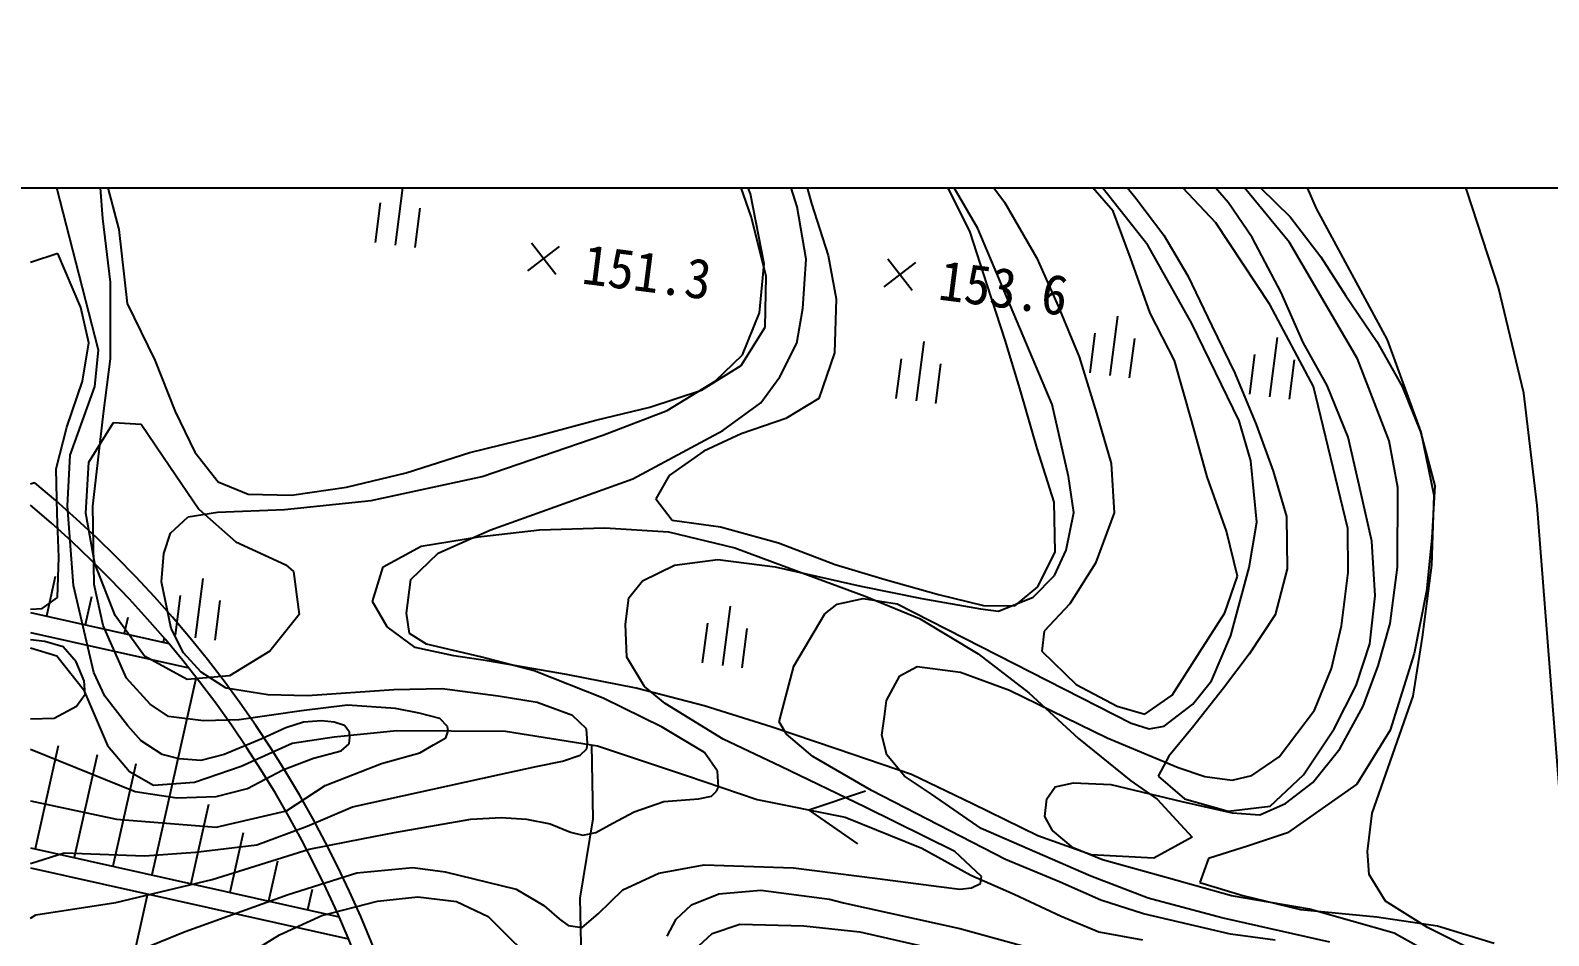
# Model space of a CAD drawing. Header units: millimetres. Extents: x 17638 to 18434, y 1103 to 1809.
# Drawn here: x 17999.6 to 18075.7, y 1514.8 to 1560.2 of the extents above; entities that cross this region are included whole.
import ezdxf
from ezdxf.xclip import XClip

# ---------------------------------------------------------------- set-up
doc = ezdxf.new("R2010")
doc.units = ezdxf.units.MM
doc.header["$LTSCALE"] = 10
doc.header["$MEASUREMENT"] = 0
doc.header["$XCLIPFRAME"] = 2
doc.layers.add('TX-PAPR', color=2, linetype='Continuous', plot=False)
doc.layers.add('TZ-BASE', color=253, linetype='Continuous')
doc.styles.add('HANA', font='GulimChe.ttf')

# ---------------------------------------------------------------- blocks, each defined once
blk = doc.blocks.new('JD-CDFDG5GDCH4')
at = {"layer": 'TZ-BASE'}
for p, q in [((283.636, 73.457, -242.01), (282.922, 82.894, -242.01)), ((336.05, 72.122, -238.01), (328.127, 82.134, -238.01)), ((352.049, 74.861, -234.01), (350.357, 79.486, -234.01)), ((283.415, 66.858, -243.01), (280.411, 78.616, -243.01)), ((327.526, 72.953, -239.01), (323.957, 79.048, -239.01)), ((344.504, 73.954, -235.01), (342.551, 78.448, -235.01)), ((316.12, 74.704, -241.01), (314.753, 77.948, -241.01)), ((318.396, 77.066, -239.403), (319.174, 74.208, -239.403)), ((343.142, 72.252, -236.01), (339.052, 77.266, -236.01)), ((316.145, 73.552, -241.353), (315.173, 76.385, -241.353)), ((318.462, 74.047, -240.01), (317.541, 76.876, -240.01)), ((327.217, 76.533, -238.465), (328.851, 74.278, -238.465)), ((334.095, 76.194, -237.227), (335.435, 74.481, -237.227)), ((339.457, 73.235, -237.01), (336.548, 76.327, -237.01)), ((340.089, 74.251, -237.227), (338.15, 76.497, -237.227)), ((283.718, 75.63, -241.353), (284.444, 72.913, -241.353)), ((327.129, 72.767, -239.403), (325.825, 75.425, -239.403)), ((334.305, 73.825, -238.465), (332.475, 75.922, -238.465)), ((341.216, 75.477, -232.52), (343.187, 73.548, -232.52)), ((298.685, 75.103, -242.797), (298.303, 72.127, -242.797)), ((316.811, 71.191, -241.01), (316.12, 74.704, -241.01)), ((353.629, 70.006, -234.01), (352.049, 74.861, -234.01)), ((297.311, 72.255, -242.797), (297.566, 74.238, -242.797)), ((299.294, 72, -242.797), (299.549, 73.983, -242.797)), ((318.909, 71.421, -240.01), (318.462, 74.047, -240.01)), ((319.174, 74.208, -239.403), (320.012, 71.605, -239.403)), ((328.851, 74.278, -238.465), (330.474, 71.474, -238.465)), ((335.435, 74.481, -237.227), (336.848, 72.622, -237.227)), ((341.273, 72.504, -237.227), (340.089, 74.251, -237.227)), ((348.066, 67.375, -235.01), (344.504, 73.954, -235.01)), ((284.012, 70.27, -242.01), (283.636, 73.457, -242.01)), ((316.902, 70.564, -241.353), (316.145, 73.552, -241.353)), ((335.184, 71.482, -238.465), (334.305, 73.825, -238.465)), ((342.163, 69.142, -237.01), (339.457, 73.235, -237.01)), ((343.187, 73.548, -232.52), (344.726, 71.536, -232.52)), ((284.444, 72.913, -241.353), (284.857, 69.201, -241.353)), ((327.98, 70.125, -239.403), (327.129, 72.767, -239.403)), ((331.244, 64.129, -239.01), (327.526, 72.953, -239.01)), ((336.848, 72.622, -237.227), (338.043, 70.59, -237.227)), ((342.731, 69.746, -237.227), (341.273, 72.504, -237.227)), ((281.384, 71.711, -243.247), (280, 71.246, -243.247)), ((282.528, 69.002, -243.247), (281.384, 71.711, -243.247)), ((304.954, 70.84, -241.747), (306.537, 72.062, -241.747)), ((305.134, 72.242, -241.747), (306.356, 70.66, -241.747)), ((320.012, 71.605, -239.403), (320.407, 69.435, -239.403)), ((338.26, 68.191, -238.01), (336.05, 72.122, -238.01)), ((346.557, 66.427, -236.01), (343.142, 72.252, -236.01)), ((316.565, 68.726, -241.01), (316.811, 71.191, -241.01)), ((318.734, 68.947, -240.01), (318.909, 71.421, -240.01)), ((322.828, 70.039, -239.403), (324.411, 71.261, -239.403)), ((323.009, 71.442, -239.403), (324.231, 69.859, -239.403)), ((330.474, 71.474, -238.465), (331.551, 69.061, -238.465)), ((336.166, 68.705, -238.465), (335.184, 71.482, -238.465)), ((344.726, 71.536, -232.52), (345.973, 69.59, -232.52)), ((284.016, 66.417, -242.01), (284.012, 70.27, -242.01)), ((316.856, 68.007, -241.353), (316.902, 70.564, -241.353)), ((328.886, 67.36, -239.403), (327.98, 70.125, -239.403)), ((338.043, 70.59, -237.227), (339.257, 68.079, -237.227)), ((320.407, 69.435, -239.403), (320.335, 66.73, -239.403)), ((343.831, 67.235, -237.227), (342.731, 69.746, -237.227)), ((345.973, 69.59, -232.52), (347.525, 67.291, -232.52)), ((354.906, 64.701, -234.01), (353.629, 70.006, -234.01)), ((282.929, 67.23, -243.247), (282.528, 69.002, -243.247)), ((284.857, 69.201, -241.353), (286.246, 66.359, -241.353)), ((315.724, 66.623, -241.01), (316.565, 68.726, -241.01)), ((318.439, 67.201, -240.01), (318.734, 68.947, -240.01)), ((331.551, 69.061, -238.465), (332.608, 66.519, -238.465)), ((334.521, 68.568, -238.371), (334.139, 65.592, -238.371)), ((337.385, 66.346, -238.465), (336.166, 68.705, -238.465)), ((344.354, 65.041, -237.01), (342.163, 69.142, -237.01)), ((315.657, 66.09, -241.353), (316.856, 68.007, -241.353)), ((340.623, 63.317, -238.01), (338.26, 68.191, -238.01)), ((339.257, 68.079, -237.227), (340.416, 65.71, -237.227)), ((282.621, 65.304, -243.247), (282.929, 67.23, -243.247)), ((317.581, 65.528, -240.01), (318.439, 67.201, -240.01)), ((324.803, 67.289, -239.553), (324.421, 64.314, -239.553)), ((329.669, 64.766, -239.403), (328.886, 67.36, -239.403)), ((333.147, 65.72, -238.371), (333.402, 67.703, -238.371)), ((335.131, 65.465, -238.371), (335.386, 67.449, -238.371)), ((342.535, 67.498, -237.284), (342.153, 64.522, -237.284)), ((345.045, 65.085, -237.227), (343.831, 67.235, -237.227)), ((347.525, 67.291, -232.52), (348.798, 65.037, -232.52)), ((349.758, 62.751, -235.01), (348.066, 67.375, -235.01)), ((283.235, 65.036, -243.01), (283.415, 66.858, -243.01)), ((283.664, 63.68, -242.01), (284.016, 66.417, -242.01)), ((286.246, 66.359, -241.353), (287.259, 63.785, -241.353)), ((314.341, 65.302, -241.01), (315.724, 66.623, -241.01)), ((320.335, 66.73, -239.403), (319.55, 64.425, -239.403)), ((323.429, 64.441, -239.553), (323.684, 66.425, -239.553)), ((332.608, 66.519, -238.465), (333.469, 63.704, -238.465)), ((338.244, 63.284, -238.465), (337.385, 66.346, -238.465)), ((341.161, 64.65, -237.284), (341.416, 66.633, -237.284)), ((343.145, 64.395, -237.284), (343.4, 66.378, -237.284)), ((348.149, 62.305, -236.01), (346.557, 66.427, -236.01)), ((313.656, 64.853, -241.353), (315.657, 66.09, -241.353)), ((316.629, 64.224, -240.01), (317.581, 65.528, -240.01)), ((325.413, 64.186, -239.553), (325.668, 66.17, -239.553)), ((340.416, 65.71, -237.227), (341.486, 63.128, -237.227)), ((281.836, 62.998, -243.247), (282.621, 65.304, -243.247)), ((281.988, 61.588, -243.01), (283.235, 65.036, -243.01)), ((311.069, 63.993, -241.353), (313.656, 64.853, -241.353)), ((311.94, 63.827, -241.01), (314.341, 65.302, -241.01)), ((330.487, 61.92, -239.403), (329.669, 64.766, -239.403)), ((346.083, 57.914, -237.01), (344.354, 65.041, -237.01)), ((346.093, 62.487, -237.227), (345.045, 65.085, -237.227)), ((348.798, 65.037, -232.52), (349.726, 62.763, -232.52)), ((308.363, 63.342, -241.353), (311.069, 63.993, -241.353)), ((314.737, 62.826, -240.01), (316.629, 64.224, -240.01)), ((319.55, 64.425, -239.403), (317.892, 63.437, -239.403)), ((332.066, 60.528, -239.01), (331.244, 64.129, -239.01)), ((355.57, 59.066, -234.01), (354.906, 64.701, -234.01)), ((282.924, 61.248, -240.565), (284.171, 63.234, -240.565)), ((283.139, 59.039, -242.01), (283.664, 63.68, -242.01)), ((284.171, 63.234, -240.565), (285.562, 63.145, -240.565)), ((287.259, 63.785, -241.353), (288.245, 61.747, -241.353)), ((305.249, 62.51, -241.353), (308.363, 63.342, -241.353)), ((308.714, 62.601, -241.01), (311.94, 63.827, -241.01)), ((317.892, 63.437, -239.403), (315.641, 62.656, -239.403)), ((333.469, 63.704, -238.465), (334.205, 61.175, -238.465)), ((339.016, 60.502, -238.465), (338.244, 63.284, -238.465)), ((341.205, 61.315, -238.01), (340.623, 63.317, -238.01)), ((281.292, 60.901, -243.247), (281.836, 62.998, -243.247)), ((285.562, 63.145, -240.565), (286.989, 61.017, -240.565)), ((302.048, 61.729, -241.353), (305.249, 62.51, -241.353)), ((302.667, 60.524, -241.01), (308.714, 62.601, -241.01)), ((310.216, 60.41, -240.01), (314.737, 62.826, -240.01)), ((315.641, 62.656, -239.403), (313.775, 61.795, -239.403)), ((341.486, 63.128, -237.227), (342.328, 60.79, -237.227)), ((346.735, 59.726, -237.227), (346.093, 62.487, -237.227)), ((349.726, 62.763, -232.52), (350.432, 60.048, -232.52)), ((350.41, 59.566, -235.01), (349.758, 62.751, -235.01)), ((288.245, 61.747, -241.353), (289.412, 60.251, -241.353)), ((298.846, 60.702, -241.353), (302.048, 61.729, -241.353)), ((313.775, 61.795, -239.403), (312.042, 60.572, -239.403)), ((331.351, 59.238, -239.403), (330.487, 61.92, -239.403)), ((348.583, 59.964, -236.01), (348.149, 62.305, -236.01)), ((281.861, 59.049, -243.01), (281.988, 61.588, -243.01)), ((282.781, 58.689, -240.565), (282.924, 61.248, -240.565)), ((286.989, 61.017, -240.565), (288.453, 58.886, -240.565)), ((334.205, 61.175, -238.465), (334.36, 58.701, -238.465)), ((341.505, 58.228, -238.01), (341.205, 61.315, -238.01)), ((281.351, 58.651, -243.247), (281.292, 60.901, -243.247)), ((289.412, 60.251, -241.353), (290.927, 59.629, -241.353)), ((295.863, 59.982, -241.353), (298.846, 60.702, -241.353)), ((297.089, 59.315, -241.01), (302.667, 60.524, -241.01)), ((303.036, 57.838, -240.01), (310.216, 60.41, -240.01)), ((312.042, 60.572, -239.403), (311.362, 59.408, -239.403)), ((332.332, 58.71, -239.01), (332.066, 60.528, -239.01)), ((339.987, 57.783, -238.465), (339.016, 60.502, -238.465)), ((342.328, 60.79, -237.227), (342.992, 58.519, -237.227)), ((290.927, 59.629, -241.353), (293.104, 59.586, -241.353)), ((293.104, 59.586, -241.353), (295.863, 59.982, -241.353)), ((311.362, 59.408, -239.403), (312.196, 58.325, -239.403)), ((347.276, 57.285, -237.227), (346.735, 59.726, -237.227)), ((348.56, 55.968, -236.01), (348.583, 59.964, -236.01)), ((350.432, 60.048, -232.52), (350.284, 57.451, -232.52)), ((350.287, 56.072, -235.01), (350.41, 59.566, -235.01)), ((281.422, 56.475, -243.247), (281.351, 58.651, -243.247)), ((282.16, 55.06, -243.01), (281.861, 59.049, -243.01)), ((283.233, 56.167, -240.565), (282.781, 58.689, -240.565)), ((283.205, 55.107, -242.01), (283.139, 59.039, -242.01)), ((287.922, 58.496, -241.01), (289.38, 58.736, -241.01)), ((288.453, 58.886, -240.565), (290.298, 57.242, -240.565)), ((289.38, 58.736, -241.01), (292.751, 58.874, -241.01)), ((292.751, 58.874, -241.01), (297.089, 59.315, -241.01)), ((331.39, 56.744, -239.403), (331.351, 59.238, -239.403)), ((331.948, 56.833, -239.01), (332.332, 58.71, -239.01)), ((334.36, 58.701, -238.465), (333.426, 56.172, -238.465)), ((357.205, 38.127, -234.01), (355.57, 59.066, -234.01)), ((287.032, 57.682, -241.01), (287.922, 58.496, -241.01)), ((305.531, 57.85, -236.065), (308.814, 57.953, -236.065)), ((308.814, 57.953, -236.065), (312.009, 57.747, -236.065)), ((312.196, 58.325, -239.403), (314.613, 57.996, -239.403)), ((314.613, 57.996, -239.403), (317.523, 57.191, -239.403)), ((341.131, 55.957, -238.01), (341.505, 58.228, -238.01)), ((342.992, 58.519, -237.227), (343.028, 55.893, -237.227)), ((346.094, 55.71, -237.01), (346.083, 57.914, -237.01)), ((286.686, 56.657, -241.01), (287.032, 57.682, -241.01)), ((290.298, 57.242, -240.565), (292.813, 56.1, -240.565)), ((299.608, 57.03, -236.065), (302.475, 57.502, -236.065)), ((300.46, 56.67, -240.01), (303.036, 57.838, -240.01)), ((302.475, 57.502, -236.065), (305.531, 57.85, -236.065)), ((312.009, 57.747, -236.065), (315.338, 56.95, -236.065)), ((317.523, 57.191, -239.403), (320.369, 56.109, -239.403)), ((340.54, 55.53, -238.465), (339.987, 57.783, -238.465)), ((347.446, 54.543, -237.227), (347.276, 57.285, -237.227)), ((350.284, 57.451, -232.52), (350.028, 54.776, -232.52)), ((281.365, 54.452, -243.247), (281.422, 56.475, -243.247)), ((286.576, 55.244, -241.01), (286.686, 56.657, -241.01)), ((297.694, 55.986, -236.065), (299.608, 57.03, -236.065)), ((299.077, 55.35, -240.01), (300.46, 56.67, -240.01)), ((312.3, 56.076, -239.01), (314.478, 56.367, -239.01)), ((314.478, 56.367, -239.01), (317.356, 55.997, -239.01)), ((315.338, 56.95, -236.065), (318.528, 55.758, -236.065)), ((330.52, 54.983, -239.403), (331.39, 56.744, -239.403)), ((331.356, 55.554, -239.01), (331.948, 56.833, -239.01)), ((284.26, 53.553, -240.565), (283.233, 56.167, -240.565)), ((292.813, 56.1, -240.565), (293.194, 55.755, -240.565)), ((293.194, 55.755, -240.565), (293.478, 53.602, -240.565)), ((297.152, 54.25, -236.065), (297.694, 55.986, -236.065)), ((310.699, 55.283, -239.01), (312.3, 56.076, -239.01)), ((317.356, 55.997, -239.01), (321.654, 55.017, -239.01)), ((318.528, 55.758, -236.065), (321.863, 54.523, -236.065)), ((320.369, 56.109, -239.403), (322.869, 55.35, -239.403)), ((333.426, 56.172, -238.465), (332.133, 54.138, -238.465)), ((340.209, 52.556, -238.01), (341.131, 55.957, -238.01)), ((343.028, 55.893, -237.227), (342.43, 53.577, -237.227)), ((345.75, 53.036, -237.01), (346.094, 55.71, -237.01)), ((348.199, 53.158, -236.01), (348.56, 55.968, -236.01)), ((349.823, 52.46, -235.01), (350.287, 56.072, -235.01)), ((281.246, 55.501, -393.01), (280.803, 53.521, -393.01)), ((283.181, 50.691, -243.01), (282.16, 55.06, -243.01)), ((283.654, 53.051, -242.01), (283.205, 55.107, -242.01)), ((287.06, 52.899, -241.01), (286.576, 55.244, -241.01)), ((288.651, 55.415, -240.715), (288.269, 52.439, -240.715)), ((298.861, 53.666, -240.01), (299.077, 55.35, -240.01)), ((310.02, 54.443, -239.01), (310.699, 55.283, -239.01)), ((321.654, 55.017, -239.01), (324.715, 54.41, -239.01)), ((322.869, 55.35, -239.403), (325.541, 54.601, -239.403)), ((329.383, 54.044, -239.403), (330.52, 54.983, -239.403)), ((330.29, 54.478, -239.01), (331.356, 55.554, -239.01)), ((339.901, 53.677, -238.465), (340.54, 55.53, -238.465)), ((280.594, 53.91, -243.247), (281.365, 54.452, -243.247)), ((283.067, 54.479, -393.01), (282.754, 53.084, -393.01)), ((287.277, 52.567, -240.715), (287.532, 54.551, -240.715)), ((289.26, 52.312, -240.715), (289.515, 54.296, -240.715)), ((297.9, 52.991, -236.065), (297.152, 54.25, -236.065)), ((309.849, 53.11, -239.01), (310.02, 54.443, -239.01)), ((319.851, 53.629, -238.01), (320.457, 54.117, -238.01)), ((320.457, 54.117, -238.01), (321.766, 54.403, -238.01)), ((321.766, 54.403, -238.01), (323.468, 54.13, -238.01)), ((321.863, 54.523, -236.065), (324.59, 53.404, -236.065)), ((323.468, 54.13, -238.01), (335.201, 48.153, -238.01)), ((324.715, 54.41, -239.01), (327.645, 53.89, -239.01)), ((325.541, 54.601, -239.403), (327.807, 54.049, -239.403)), ((328.558, 53.773, -239.01), (330.29, 54.478, -239.01)), ((332.133, 54.138, -238.465), (330.85, 52.766, -238.465)), ((347.176, 52.136, -237.227), (347.446, 54.543, -237.227)), ((350.028, 54.776, -232.52), (349.396, 51.649, -232.52)), ((280, 53.864, -243.247), (280.594, 53.91, -243.247)), ((280, 53.7, -393.01), (286.941, 52.149, -393.01)), ((285.72, 51.516, -240.565), (284.26, 53.553, -240.565)), ((284.887, 53.457, -393.01), (284.706, 52.648, -393.01)), ((293.478, 53.602, -240.565), (292.007, 51.766, -240.565)), ((299.015, 52.647, -240.01), (298.861, 53.666, -240.01)), ((315.091, 54.026, -240.565), (314.709, 51.05, -240.565)), ((318.283, 51.011, -238.01), (319.851, 53.629, -238.01)), ((324.59, 53.404, -236.065), (327.535, 51.624, -236.065)), ((327.645, 53.89, -239.01), (328.558, 53.773, -239.01)), ((327.807, 54.049, -239.403), (329.383, 54.044, -239.403)), ((338.661, 51.729, -238.465), (339.901, 53.677, -238.465)), ((342.43, 53.577, -237.227), (341.131, 51.619, -237.227)), ((280, 52.7, -393.01), (287.941, 50.925, -393.01)), ((284.813, 50.406, -242.01), (283.654, 53.051, -242.01)), ((287.688, 51.677, -241.01), (287.06, 52.899, -241.01)), ((299.291, 51.953, -236.065), (297.9, 52.991, -236.065)), ((299.873, 52.109, -240.01), (299.015, 52.647, -240.01)), ((309.922, 51.459, -239.01), (309.849, 53.11, -239.01)), ((313.717, 51.178, -240.565), (313.972, 53.161, -240.565)), ((315.701, 50.923, -240.565), (315.956, 52.906, -240.565)), ((330.85, 52.766, -238.465), (330.727, 51.76, -238.465)), ((339.232, 50.276, -238.01), (340.209, 52.556, -238.01)), ((345.255, 50.896, -237.01), (345.75, 53.036, -237.01)), ((347.599, 51.032, -236.01), (348.199, 53.158, -236.01)), ((280.72, 52.242, -244.01), (280, 52.335, -244.01)), ((280, 51.935, -235.006), (281.335, 51.532, -235.006)), ((281.65, 51.975, -244.01), (280.72, 52.242, -244.01)), ((282.295, 51.224, -244.01), (281.65, 51.975, -244.01)), ((286.706, 52.426, -393.01), (286.658, 52.212, -393.01)), ((301.237, 51.528, -236.065), (299.291, 51.953, -236.065)), ((302.575, 51.476, -240.01), (299.873, 52.109, -240.01)), ((346.5, 50.041, -237.227), (347.176, 52.136, -237.227)), ((349.361, 49.499, -235.01), (349.823, 52.46, -235.01)), ((281.335, 51.532, -235.006), (282.66, 49.839, -235.006)), ((282.693, 50.283, -244.01), (282.295, 51.224, -244.01)), ((287.867, 50.337, -240.565), (285.72, 51.516, -240.565)), ((288.562, 50.709, -241.01), (287.688, 51.677, -241.01)), ((292.007, 51.766, -240.565), (289.987, 50.532, -240.565)), ((302.925, 51.278, -236.065), (301.237, 51.528, -236.065)), ((305.268, 50.773, -240.01), (302.575, 51.476, -240.01)), ((306.897, 50.587, -236.065), (302.925, 51.278, -236.065)), ((310.804, 49.991, -239.01), (309.922, 51.459, -239.01)), ((327.535, 51.624, -236.065), (330.073, 49.681, -236.065)), ((330.727, 51.76, -238.465), (332.457, 50.098, -238.465)), ((337.27, 49.558, -238.465), (338.661, 51.729, -238.465)), ((341.131, 51.619, -237.227), (339.833, 49.909, -237.227)), ((346.849, 49.006, -236.01), (347.599, 51.032, -236.01)), ((349.396, 51.649, -232.52), (348.192, 47.796, -232.52)), ((282.755, 49.607, -244.01), (282.693, 50.283, -244.01)), ((283.73, 49.499, -243.01), (283.181, 50.691, -243.01)), ((286.002, 49.111, -242.01), (284.813, 50.406, -242.01)), ((288.314, 50.452, -393.01), (286.094, 40.538, -393.01)), ((289.987, 50.532, -240.565), (287.867, 50.337, -240.565)), ((289.815, 49.906, -241.01), (288.562, 50.709, -241.01)), ((308.73, 49.401, -240.01), (305.268, 50.773, -240.01)), ((310.377, 49.899, -236.065), (306.897, 50.587, -236.065)), ((317.547, 48.227, -238.01), (318.283, 51.011, -238.01)), ((322.935, 49.284, -237.01), (323.608, 50.52, -237.01)), ((323.608, 50.52, -237.01), (324.477, 50.996, -237.01)), ((324.477, 50.996, -237.01), (326.645, 50.717, -237.01)), ((326.645, 50.717, -237.01), (329.101, 49.814, -237.01)), ((338.31, 49.106, -238.01), (339.232, 50.276, -238.01)), ((344.398, 48.803, -237.01), (345.255, 50.896, -237.01)), ((282.306, 48.998, -244.01), (282.755, 49.607, -244.01)), ((282.66, 49.839, -235.006), (283.864, 47.027, -235.006)), ((284.893, 48.022, -243.01), (283.73, 49.499, -243.01)), ((291.912, 49.565, -241.01), (289.815, 49.906, -241.01)), ((293.904, 49.523, -241.01), (291.912, 49.565, -241.01)), ((298.224, 49.824, -241.01), (293.904, 49.523, -241.01)), ((300.656, 49.868, -241.01), (298.224, 49.824, -241.01)), ((303.464, 49.507, -241.01), (300.656, 49.868, -241.01)), ((305.42, 49.184, -241.01), (303.464, 49.507, -241.01)), ((313.787, 49.013, -236.065), (310.377, 49.899, -236.065)), ((311.837, 49.145, -239.01), (310.804, 49.991, -239.01)), ((329.101, 49.814, -237.01), (334.009, 47.42, -237.01)), ((330.073, 49.681, -236.065), (332.573, 47.382, -236.065)), ((332.457, 50.098, -238.465), (334.505, 49.011, -238.465)), ((335.902, 48.599, -238.465), (337.27, 49.558, -238.465)), ((339.833, 49.909, -237.227), (338.283, 47.934, -237.227)), ((345.393, 47.863, -237.227), (346.5, 50.041, -237.227)), ((347.302, 43.643, -235.01), (349.361, 49.499, -235.01)), ((281.19, 48.399, -244.01), (282.306, 48.998, -244.01)), ((286.922, 48.494, -242.01), (286.002, 49.111, -242.01)), ((293.594, 48.778, -242.01), (290.468, 48.324, -242.01)), ((295.913, 49.051, -242.01), (293.594, 48.778, -242.01)), ((298.317, 48.884, -242.01), (295.913, 49.051, -242.01)), ((299.502, 48.661, -242.01), (298.317, 48.884, -242.01)), ((307.191, 48.529, -241.01), (305.42, 49.184, -241.01)), ((311.684, 47.952, -240.01), (308.73, 49.401, -240.01)), ((314.745, 47.344, -239.01), (311.837, 49.145, -239.01)), ((317.152, 47.964, -236.065), (313.787, 49.013, -236.065)), ((322.833, 48.489, -237.01), (322.935, 49.284, -237.01)), ((334.505, 49.011, -238.465), (335.902, 48.599, -238.465)), ((336.868, 48.002, -238.01), (338.31, 49.106, -238.01)), ((342.628, 46.46, -237.01), (344.398, 48.803, -237.01)), ((345.677, 46.872, -236.01), (346.849, 49.006, -236.01)), ((280, 48.374, -244.01), (281.19, 48.399, -244.01)), ((285.555, 47.26, -243.01), (284.893, 48.022, -243.01)), ((288.677, 48.268, -242.01), (286.922, 48.494, -242.01)), ((290.468, 48.324, -242.01), (288.677, 48.268, -242.01)), ((293.697, 48.194, -243.01), (292.819, 47.911, -243.01)), ((294.599, 48.276, -243.01), (293.697, 48.194, -243.01)), ((295.232, 48.195, -243.01), (294.599, 48.276, -243.01)), ((295.755, 48.029, -243.01), (295.232, 48.195, -243.01)), ((296.01, 47.699, -243.01), (295.755, 48.029, -243.01)), ((300.537, 48.385, -242.01), (299.502, 48.661, -242.01)), ((300.913, 47.98, -242.01), (300.537, 48.385, -242.01)), ((300.956, 47.761, -242.01), (300.913, 47.98, -242.01)), ((307.891, 47.868, -241.01), (307.191, 48.529, -241.01)), ((317.916, 47.597, -238.01), (317.547, 48.227, -238.01)), ((322.712, 47.55, -237.01), (322.833, 48.489, -237.01)), ((335.201, 48.153, -238.01), (336.108, 47.87, -238.01)), ((336.108, 47.87, -238.01), (336.868, 48.002, -238.01)), ((286.606, 46.58, -243.01), (285.555, 47.26, -243.01)), ((291.61, 47.373, -243.01), (289.725, 46.576, -243.01)), ((292.819, 47.911, -243.01), (291.61, 47.373, -243.01)), ((293.131, 47.143, -235.006), (295.234, 47.472, -235.006)), ((295.234, 47.472, -235.006), (298.38, 47.787, -235.006)), ((295.984, 47.108, -243.01), (296.027, 47.449, -243.01)), ((296.027, 47.449, -243.01), (296.01, 47.699, -243.01)), ((298.38, 47.787, -235.006), (303.825, 47.753, -235.006)), ((300.225, 47.07, -242.01), (300.841, 47.419, -242.01)), ((300.841, 47.419, -242.01), (300.956, 47.761, -242.01)), ((303.825, 47.753, -235.006), (308.436, 47.018, -235.006)), ((307.941, 47.148, -241.01), (307.891, 47.868, -241.01)), ((313.804, 46.68, -240.01), (311.684, 47.952, -240.01)), ((317.637, 45.974, -239.01), (314.745, 47.344, -239.01)), ((320.467, 46.846, -236.065), (317.152, 47.964, -236.065)), ((319.248, 46.485, -238.01), (317.916, 47.597, -238.01)), ((322.953, 46.564, -237.01), (322.712, 47.55, -237.01)), ((332.573, 47.382, -236.065), (335.197, 45.255, -236.065)), ((334.009, 47.42, -237.01), (337.565, 45.935, -237.01)), ((338.283, 47.934, -237.227), (337.102, 46.489, -237.227)), ((343.849, 45.564, -237.227), (345.393, 47.863, -237.227)), ((348.192, 47.796, -232.52), (346.528, 45.099, -232.52)), ((280, 46.85, -243.01), (285.261, 44.726, -243.01)), ((281.396, 47.016, -393.01), (280.238, 41.847, -393.01)), ((283.345, 46.566, -393.01), (282.19, 41.41, -393.01)), ((283.864, 47.027, -235.006), (284.968, 45.73, -235.006)), ((287.471, 46.37, -243.01), (286.606, 46.58, -243.01)), ((289.725, 46.576, -243.01), (288.549, 46.281, -243.01)), ((290.574, 45.994, -235.006), (293.131, 47.143, -235.006)), ((294.208, 46.396, -243.01), (295.592, 46.762, -243.01)), ((295.592, 46.762, -243.01), (295.984, 47.108, -243.01)), ((297.606, 46.122, -242.01), (299.53, 46.66, -242.01)), ((299.53, 46.66, -242.01), (300.225, 47.07, -242.01)), ((306.683, 46.24, -241.01), (307.579, 46.553, -241.01)), ((307.579, 46.553, -241.01), (307.905, 46.868, -241.01)), ((307.905, 46.868, -241.01), (307.941, 47.148, -241.01)), ((308.231, 43.348, -241.346), (308.158, 47.062, -241.346)), ((308.436, 47.018, -235.006), (312.907, 45.526, -235.006)), ((314.468, 45.739, -240.01), (313.804, 46.68, -240.01)), ((322.194, 44.778, -238.01), (319.248, 46.485, -238.01)), ((324.197, 45.585, -236.065), (320.467, 46.846, -236.065)), ((323.844, 45.495, -237.01), (322.953, 46.564, -237.01)), ((337.102, 46.489, -237.227), (336.564, 45.492, -237.227)), ((341.26, 45.534, -237.01), (342.628, 46.46, -237.01)), ((344.315, 45.17, -236.01), (345.677, 46.872, -236.01)), ((285.294, 46.117, -393.01), (284.142, 40.974, -393.01)), ((284.968, 45.73, -235.006), (286.169, 45.045, -235.006)), ((288.549, 46.281, -243.01), (287.471, 46.37, -243.01)), ((288.224, 45.192, -235.006), (290.574, 45.994, -235.006)), ((290.884, 44.871, -243.01), (292.67, 45.817, -243.01)), ((292.67, 45.817, -243.01), (294.208, 46.396, -243.01)), ((294.777, 45.02, -242.01), (297.606, 46.122, -242.01)), ((303.529, 45.575, -241.01), (305.365, 45.981, -241.01)), ((305.365, 45.981, -241.01), (306.683, 46.24, -241.01)), ((314.509, 44.949, -240.01), (314.468, 45.739, -240.01)), ((321.87, 43.932, -239.01), (317.637, 45.974, -239.01)), ((337.565, 45.935, -237.01), (338.901, 45.47, -237.01)), ((286.169, 45.045, -235.006), (288.224, 45.192, -235.006)), ((292.842, 43.751, -242.01), (294.777, 45.02, -242.01)), ((296.158, 43.957, -241.01), (303.529, 45.575, -241.01)), ((312.907, 45.526, -235.006), (316.458, 44.332, -235.006)), ((314.412, 44.747, -240.01), (314.509, 44.949, -240.01)), ((325.196, 44.586, -237.01), (323.844, 45.495, -237.01)), ((327.247, 44.112, -236.065), (324.197, 45.585, -236.065)), ((330.986, 44.353, -236.01), (331.39, 44.954, -236.01)), ((331.39, 44.954, -236.01), (332.315, 45.161, -236.01)), ((332.315, 45.161, -236.01), (334.182, 45.084, -236.01)), ((334.182, 45.084, -236.01), (337.744, 44.219, -236.01)), ((335.197, 45.255, -236.065), (336.513, 44.342, -236.065)), ((336.564, 45.492, -237.227), (337.882, 44.352, -237.227)), ((338.901, 45.47, -237.01), (340.274, 45.293, -237.01)), ((340.274, 45.293, -237.01), (341.26, 45.534, -237.01)), ((342.173, 43.99, -237.227), (343.849, 45.564, -237.227)), ((342.956, 44.12, -236.01), (344.315, 45.17, -236.01)), ((346.528, 45.099, -232.52), (343.042, 42.655, -232.52)), ((280, 44.262, -242.01), (280.005, 44.263, -242.01)), ((280.005, 44.263, -242.01), (284.312, 43.33, -242.01)), ((285.261, 44.726, -243.01), (287.348, 44.403, -243.01)), ((287.348, 44.403, -243.01), (289.323, 44.481, -243.01)), ((289.323, 44.481, -243.01), (290.884, 44.871, -243.01)), ((310.282, 43.709, -240.01), (311.776, 44.23, -240.01)), ((311.776, 44.23, -240.01), (313.506, 44.364, -240.01)), ((313.506, 44.364, -240.01), (314.165, 44.494, -240.01)), ((314.165, 44.494, -240.01), (314.412, 44.747, -240.01)), ((316.458, 44.332, -235.006), (320.873, 43.438, -235.006)), ((319.036, 43.81, -235.006), (321.881, 44.762, -235.006)), ((328.9, 41.318, -238.01), (322.194, 44.778, -238.01)), ((327.694, 42.87, -237.01), (325.196, 44.586, -237.01)), ((330.873, 43.469, -236.01), (330.986, 44.353, -236.01)), ((336.513, 44.342, -236.065), (338.277, 42.428, -236.065)), ((337.744, 44.219, -236.01), (340.283, 43.648, -236.01)), ((337.882, 44.352, -237.227), (340.082, 43.735, -237.227)), ((288.935, 44.075, -393.01), (288.046, 40.102, -393.01)), ((289.322, 42.939, -242.01), (292.842, 43.751, -242.01)), ((293.883, 42.985, -241.01), (296.158, 43.957, -241.01)), ((302.099, 43.333, -240.01), (303.61, 43.425, -240.01)), ((303.61, 43.425, -240.01), (304.882, 43.332, -240.01)), ((309.209, 43.133, -240.01), (310.282, 43.709, -240.01)), ((321.499, 42.098, -235.006), (319.036, 43.81, -235.006)), ((320.873, 43.438, -235.006), (324.706, 41.877, -235.006)), ((326.366, 41.713, -239.01), (321.87, 43.932, -239.01)), ((330.523, 42.507, -236.065), (327.247, 44.112, -236.065)), ((331.272, 42.765, -236.01), (330.873, 43.469, -236.01)), ((340.082, 43.735, -237.227), (342.173, 43.99, -237.227)), ((340.283, 43.648, -236.01), (341.658, 43.552, -236.01)), ((341.658, 43.552, -236.01), (342.956, 44.12, -236.01)), ((347.055, 41.716, -235.01), (347.302, 43.643, -235.01)), ((284.312, 43.33, -242.01), (289.322, 42.939, -242.01)), ((290.667, 42.655, -393.01), (289.998, 39.666, -393.01)), ((291.358, 42.045, -241.01), (293.883, 42.985, -241.01)), ((296.713, 42.368, -240.01), (298.27, 42.674, -240.01)), ((298.27, 42.674, -240.01), (302.099, 43.333, -240.01)), ((304.882, 43.332, -240.01), (306.067, 43.109, -240.01)), ((306.067, 43.109, -240.01), (307.083, 42.693, -240.01)), ((307.083, 42.693, -240.01), (307.706, 42.541, -240.01)), ((307.567, 39.375, -241.346), (308.231, 43.348, -241.346)), ((307.706, 42.541, -240.01), (308.365, 42.671, -240.01)), ((308.365, 42.671, -240.01), (309.209, 43.133, -240.01)), ((333.19, 40.474, -237.01), (327.694, 42.87, -237.01)), ((332.304, 41.898, -236.01), (331.272, 42.765, -236.01)), ((343.042, 42.655, -232.52), (341.095, 41.997, -232.52)), ((280, 41.9, -393.01), (295.485, 38.439, -393.01)), ((288.275, 41.682, -241.01), (291.358, 42.045, -241.01)), ((293.988, 41.833, -240.01), (296.713, 42.368, -240.01)), ((333.2, 41.548, -236.065), (330.523, 42.507, -236.065)), ((333.778, 41.301, -236.01), (332.304, 41.898, -236.01)), ((338.277, 42.428, -236.065), (336.346, 41.388, -236.065)), ((341.095, 41.997, -232.52), (339.096, 41.367, -232.52)), ((280, 41.107, -241.01), (281.692, 41.643, -241.01)), ((281.692, 41.643, -241.01), (285.722, 41.504, -241.01)), ((285.722, 41.504, -241.01), (288.275, 41.682, -241.01)), ((289.111, 40.31, -240.01), (293.988, 41.833, -240.01)), ((292.399, 41.236, -393.01), (291.95, 39.229, -393.01)), ((324.706, 41.877, -235.006), (327.171, 40.535, -235.006)), ((327.705, 40.471, -239.01), (326.366, 41.713, -239.01)), ((331.65, 40.18, -238.01), (328.9, 41.318, -238.01)), ((336.346, 41.388, -236.065), (333.2, 41.548, -236.065)), ((337.088, 40.386, -236.01), (333.778, 41.301, -236.01)), ((339.096, 41.367, -232.52), (338.657, 40.164, -232.52)), ((347.151, 40.562, -235.01), (347.055, 41.716, -235.01)), ((280, 40.9, -393.01), (295.959, 37.333, -393.01)), ((292.937, 39.565, -239.01), (296.365, 40.642, -239.01)), ((296.365, 40.642, -239.01), (299.183, 40.913, -239.01)), ((299.183, 40.913, -239.01), (300.8, 40.705, -239.01)), ((300.8, 40.705, -239.01), (304.361, 39.832, -239.01)), ((309.707, 39.787, -239.01), (311.527, 40.624, -239.01)), ((311.527, 40.624, -239.01), (313.793, 41.046, -239.01)), ((313.793, 41.046, -239.01), (318.27, 40.899, -239.01)), ((318.27, 40.899, -239.01), (322.481, 40.357, -239.01)), ((327.171, 40.535, -235.006), (329.335, 39.582, -235.006)), ((327.66, 40.12, -239.01), (327.705, 40.471, -239.01)), ((336.06, 39.371, -237.01), (333.19, 40.474, -237.01)), ((340.239, 39.491, -236.01), (337.088, 40.386, -236.01)), ((347.96, 39.233, -235.01), (347.151, 40.562, -235.01)), ((284.283, 39.16, -240.01), (289.111, 40.31, -240.01)), ((294.13, 39.816, -393.01), (293.901, 38.793, -393.01)), ((304.361, 39.832, -239.01), (305.754, 39.011, -239.01)), ((308.483, 38.589, -239.01), (309.707, 39.787, -239.01)), ((314.536, 39.588, -238.01), (316.642, 39.782, -238.01)), ((316.642, 39.782, -238.01), (320.073, 39.323, -238.01)), ((322.481, 40.357, -239.01), (325.57, 39.961, -239.01)), ((325.57, 39.961, -239.01), (326.623, 39.825, -239.01)), ((326.623, 39.825, -239.01), (327.203, 39.893, -239.01)), ((327.203, 39.893, -239.01), (327.66, 40.12, -239.01)), ((333.696, 39.275, -238.01), (331.65, 40.18, -238.01)), ((338.657, 40.164, -232.52), (340.814, 39.516, -232.52)), ((280.281, 38.536, -240.01), (284.283, 39.16, -240.01)), ((285.881, 39.586, -393.01), (283.578, 29.3, -393.01)), ((287.764, 37.7, -239.01), (292.937, 39.565, -239.01)), ((294.62, 38.511, -238.01), (297.41, 39.225, -238.01)), ((297.41, 39.225, -238.01), (299.425, 39.449, -238.01)), ((299.425, 39.449, -238.01), (301.372, 39.201, -238.01)), ((301.372, 39.201, -238.01), (302.968, 38.456, -238.01)), ((305.754, 39.011, -239.01), (306.524, 38.342, -239.01)), ((307.636, 36.302, -240.876), (307.567, 39.375, -240.876)), ((312.39, 38.329, -238.01), (313.163, 39.049, -238.01)), ((313.163, 39.049, -238.01), (314.536, 39.588, -238.01)), ((320.073, 39.323, -238.01), (320.783, 39.145, -238.01)), ((320.783, 39.145, -238.01), (326.618, 37.848, -238.01)), ((329.335, 39.582, -235.006), (331.705, 38.481, -235.006)), ((335.828, 38.592, -238.01), (333.696, 39.275, -238.01)), ((339.753, 38.382, -237.01), (336.06, 39.371, -237.01)), ((344.153, 38.825, -236.01), (340.239, 39.491, -236.01)), ((340.814, 39.516, -232.52), (343.701, 38.809, -232.52)), ((350.074, 37.901, -235.01), (347.96, 39.233, -235.01)), ((280, 38.38, -240.01), (280.281, 38.536, -240.01)), ((292.503, 37.531, -238.01), (294.62, 38.511, -238.01)), ((302.968, 38.456, -238.01), (308.928, 32.531, -238.01)), ((306.524, 38.342, -239.01), (306.98, 37.998, -239.01)), ((307.682, 37.908, -239.01), (308.483, 38.589, -239.01)), ((311.935, 37.464, -238.01), (312.39, 38.329, -238.01)), ((314.196, 37.602, -237.01), (315.577, 38.077, -237.01)), ((315.577, 38.077, -237.01), (318.798, 37.988, -237.01)), ((331.705, 38.481, -235.006), (333.591, 37.688, -235.006)), ((340.195, 37.564, -238.01), (335.828, 38.592, -238.01)), ((345.181, 37.171, -237.01), (339.753, 38.382, -237.01)), ((343.701, 38.809, -232.52), (347.536, 38.443, -232.52)), ((348.407, 37.625, -236.01), (344.153, 38.825, -236.01)), ((347.536, 38.443, -232.52), (350.579, 37.996, -232.52)), ((283.494, 35.973, -239.01), (287.764, 37.7, -239.01)), ((289.683, 35.806, -238.01), (292.503, 37.531, -238.01)), ((306.98, 37.998, -239.01), (307.682, 37.908, -239.01)), ((313.524, 36.983, -237.01), (314.196, 37.602, -237.01)), ((318.798, 37.988, -237.01), (321.596, 37.691, -237.01)), ((321.596, 37.691, -237.01), (334.011, 34.86, -237.01)), ((326.618, 37.848, -238.01), (332.263, 36.305, -238.01)), ((333.591, 37.688, -235.006), (335.785, 37.281, -235.006)), ((342.436, 37.276, -238.01), (340.195, 37.564, -238.01)), ((353.127, 34.979, -236.01), (348.407, 37.625, -236.01)), ((353.142, 36.364, -235.01), (350.074, 37.901, -235.01)), ((350.579, 37.996, -232.52), (353.421, 37.125, -232.52))]:
    blk.add_line(p, q, dxfattribs=at)
for centre, radius, start, end in [((293.617, 16.882, -393.01), 45.35, 107.18234, 107.47357), ((293.617, 16.882, -393.01), 45.35, 107.18234, 107.47357), ((243.256, 15.407, -393.01), 58.081, 7.0828, 50.47513), ((243.256, 15.407, -393.01), 58.081, 7.0828, 50.47513), ((243.256, 15.407, -393.01), 57.081, 6.23573, 49.93119)]:
    blk.add_arc(centre, radius, start, end, dxfattribs=at)
at = {"layer": 'TZ-BASE', "style": 'HANA'}
for s, p in [('151.3', (307.601, 70.204, -241.747)), ('153.6', (325.476, 69.403, -239.403))]:
    blk.add_text(s, height=2, rotation=352.67756, dxfattribs=at).set_placement(p)

msp = doc.modelspace()

# ---------------------------------------------------------------- linework, layer by layer
at = {"layer": 'TX-PAPR', "elevation": 393.01, "flags": 128}
msp.add_lwpolyline([(17721.109, 1552.283), (18419.599, 1552.283), (18419.599, 1402.283), (17718.088, 1402.283), (17721.109, 1552.283)], dxfattribs=at)

# ---------------------------------------------------------------- block references
at = {"layer": 'TZ-BASE'}
ref = msp.add_blockref('JD-CDFDG5GDCH4', (17719.599, 1477.283, 393.01), dxfattribs=at)
XClip(ref).set_block_clipping_path([(1.5103084745, 75), (700, 75), (700, -75), (-1.5103084745, -75)])

doc.saveas('drawing.dxf')
